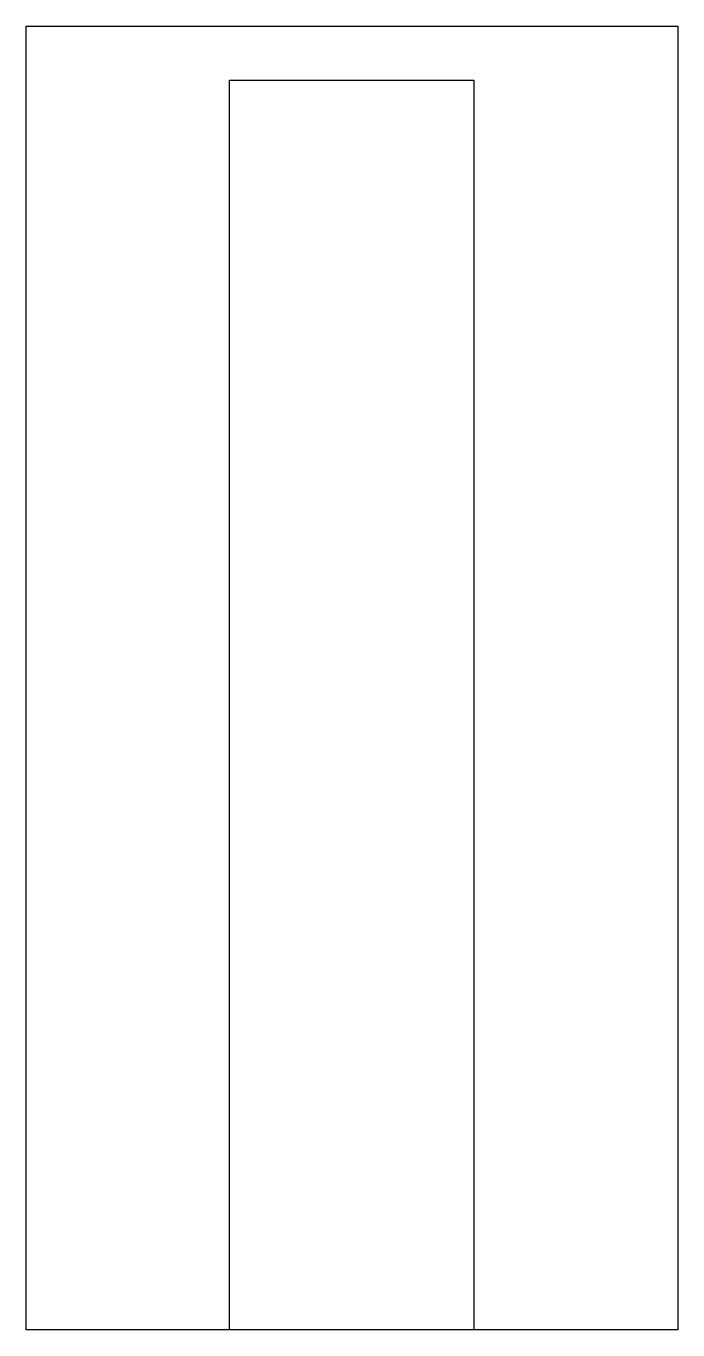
# Model space of a CAD drawing. Extents: x -23 to 129, y -283 to 21.
import ezdxf

# ---------------------------------------------------------------- set-up
doc = ezdxf.new("R2010")
doc.units = 0
doc.layers.add('Layer_1', color=7, linetype='CONTINUOUS')

msp = doc.modelspace()

# ---------------------------------------------------------------- linework, layer by layer
at = {"layer": 'Layer_1', "color": 7}
for points in [[(-23.020815, 21.381562), (129.379185, 21.381562), (129.379185, -283.418438), (-23.020815, -283.418438), (-23.020815, 21.381562)], [(24.517522, 8.730807), (81.667522, 8.730807), (81.667522, -283.369193), (24.517522, -283.369193), (24.517522, 8.730807)]]:
    msp.add_lwpolyline(points, dxfattribs=at)

doc.saveas('drawing.dxf')
